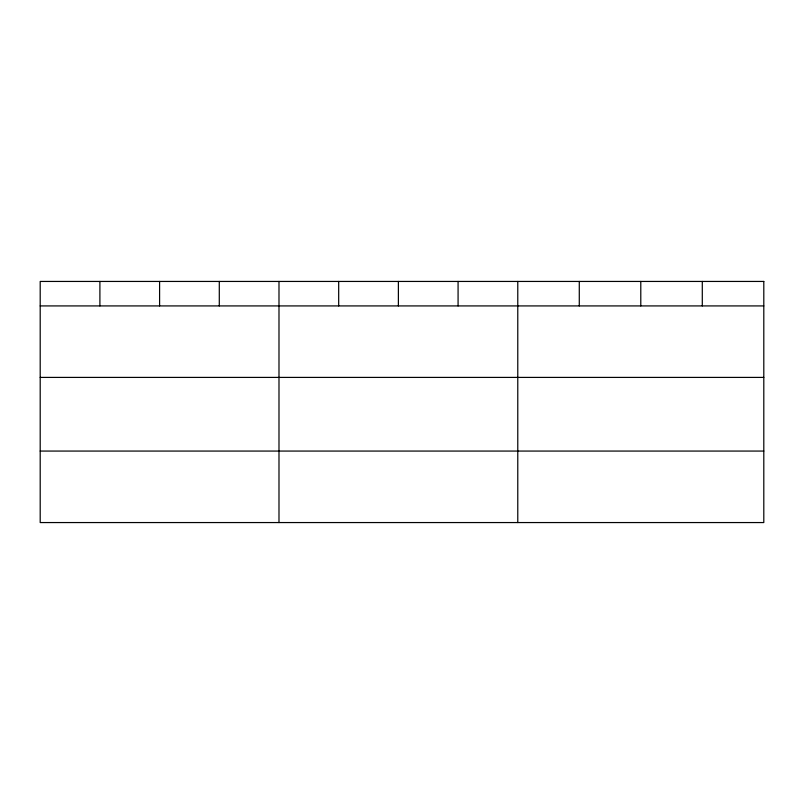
<?xml version="1.0" encoding="UTF-8"?>
<svg xmlns="http://www.w3.org/2000/svg" width="804" height="804" viewBox="0 0 804 804"><rect width="100%" height="100%" fill="white"/><g stroke="black" fill="none" stroke-linecap="round" stroke-linejoin="round"><path stroke-width="1.21" d="M40.2 305.922L763.8 305.922M40.2 377.408L763.8 377.408M40.2 451.064L763.8 451.064M702.294 281.44L702.294 305.922M640.788 281.44L640.788 305.922M579.282 281.44L579.282 305.922M517.776 281.44L517.776 522.56M458.079 281.44L458.079 305.922M398.382 281.44L398.382 305.922M338.685 281.44L338.685 305.922M278.988 281.44L278.988 522.56M219.291 281.44L219.291 305.922M159.594 281.44L159.594 305.922M99.897 281.44L99.897 305.922M763.8 281.44L40.2 281.44L40.2 522.56L763.8 522.56L763.8 281.44"/></g></svg>
